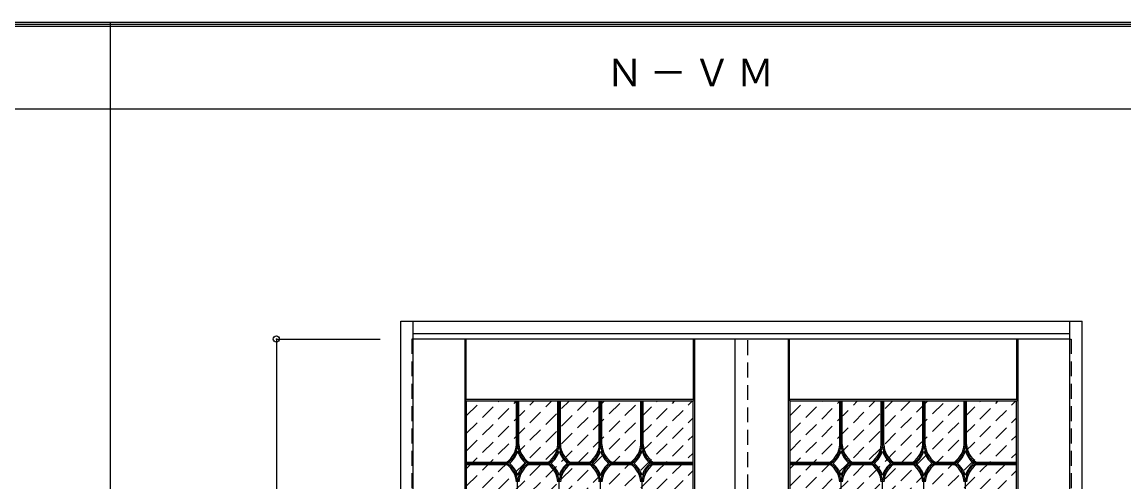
# Model space of a CAD drawing. Units: millimetres, scale not verified. Extents: x -6000 to 5700, y -4307 to 4260.
# Drawn here: x -2909 to -250, y 3064 to 4175 of the extents above; entities that cross this region are included whole.
import ezdxf

# ---------------------------------------------------------------- set-up
doc = ezdxf.new("R2010")
doc.units = ezdxf.units.MM
doc.header["$LTSCALE"] = 30
doc.header["$PDMODE"] = 32
doc.header["$PDSIZE"] = 15
doc.linetypes.add('CHAIN1', pattern=[8, 5, -1, 1, -1])
doc.linetypes.add('DASHED1', pattern=[1.8, 1.2, -0.6])
for name, color, linetype in [('0-2_扉', 4, 'DASHED1'), ('0-3_仕上げ', 4, 'Continuous'), ('0-4_枠', 3, 'Continuous'), ('0-A_文字', 7, 'Continuous'), ('0-B_寸法', 7, 'Continuous'), ('0-C_ハッチ', 4, 'DASHED1'), ('F-1_枠', 6, 'Continuous')]:
    doc.layers.add(name, color=color, linetype=linetype)
doc.styles.add('ＭＳ ゴシック', font='')
doc.styles.get('ＭＳ ゴシック').set_extended_font_data('MS Gothic')

msp = doc.modelspace()

# ---------------------------------------------------------------- linework, layer by layer
at = {"layer": '0-2_扉'}
for p, q in [((-1968, 3409.5), (-1968, 1426.5)), ((-1965, 3409.5), (-1968, 3409.5)), ((-1158, 1426.5), (-1158, 3409.5)), ((-381, 3409.5), (-378, 3409.5))]:
    msp.add_line(p, q, dxfattribs=at)
at = {"layer": '0-2_扉', "color": 3, "linetype": 'Continuous'}
for p, q in [((-381, 3409.5), (-1965, 3409.5)), ((-1188, 1426.5), (-1188, 3409.5))]:
    msp.add_line(p, q, dxfattribs=at)
at = {"layer": '0-2_扉'}
msp.add_lwpolyline([(-378, 3409.5), (-378, 1426.5), (-381, 1426.5)], dxfattribs=at)
at = {"layer": '0-3_仕上げ', "color": 7}
for p, q in [((-1840, 1426.5), (-1840, 3409.5)), ((-1838.5, 3262), (-1838.5, 3409.5)), ((-1837, 3263.5), (-1837, 3409.5)), ((-1289, 3263.5), (-1289, 3409.5)), ((-1287.5, 3262), (-1287.5, 3409.5)), ((-1286, 1426.5), (-1286, 3409.5)), ((-1060, 1426.5), (-1060, 3409.5)), ((-1058.5, 3262), (-1058.5, 3409.5)), ((-1057, 3263.5), (-1057, 3409.5)), ((-509, 3263.5), (-509, 3409.5)), ((-507.5, 3262), (-507.5, 3409.5)), ((-506, 1426.5), (-506, 3409.5)), ((-1837, 3263.5), (-1838.5, 3262)), ((-1836, 3259.5), (-1838.5, 3262)), ((-1289, 3263.5), (-1837, 3263.5)), ((-1057, 3263.5), (-1058.5, 3262)), ((-1056, 3259.5), (-1058.5, 3262)), ((-509, 3263.5), (-1057, 3263.5))]:
    msp.add_line(p, q, dxfattribs=at)
at = {"layer": '0-3_仕上げ', "color": 3}
for p, q in [((-1836, 2301.5), (-1836, 3259.5)), ((-1290, 3259.5), (-1836, 3259.5)), ((-1290, 2301.5), (-1290, 3259.5)), ((-1056, 2301.5), (-1056, 3259.5)), ((-510, 3259.5), (-1056, 3259.5)), ((-510, 2301.5), (-510, 3259.5))]:
    msp.add_line(p, q, dxfattribs=at)
at = {"layer": '0-3_仕上げ'}
for p, q in [((-1716, 3154.69), (-1716, 3259.5)), ((-1710, 3154.5), (-1710, 3259.5)), ((-1616, 3154.6), (-1616, 3259.5)), ((-1610, 3154.6), (-1610, 3259.5)), ((-1516, 3154.6), (-1516, 3259.5)), ((-1510, 3154.6), (-1510, 3259.5)), ((-1416, 3154.6), (-1416, 3259.5)), ((-1410, 3154.6), (-1410, 3259.5)), ((-936, 3154.69), (-936, 3259.5)), ((-930, 3154.5), (-930, 3259.5)), ((-836, 3154.6), (-836, 3259.5)), ((-830, 3154.6), (-830, 3259.5)), ((-736, 3154.6), (-736, 3259.5)), ((-730, 3154.6), (-730, 3259.5)), ((-636, 3154.6), (-636, 3259.5)), ((-630, 3154.6), (-630, 3259.5)), ((-1836, 3112.5), (-1738.98, 3112.5)), ((-1687.03, 3112.5), (-1638.98, 3112.5)), ((-1587.03, 3112.5), (-1538.98, 3112.5)), ((-1487.03, 3112.5), (-1438.98, 3112.5)), ((-1387.03, 3112.5), (-1290, 3112.5)), ((-1056, 3112.5), (-958.98, 3112.5)), ((-907.03, 3112.5), (-858.98, 3112.5)), ((-807.03, 3112.5), (-758.98, 3112.5)), ((-707.03, 3112.5), (-658.98, 3112.5)), ((-607.03, 3112.5), (-510, 3112.5)), ((-1836, 3106.5), (-1738.98, 3106.5)), ((-1687.03, 3106.5), (-1638.98, 3106.5)), ((-1587.03, 3106.5), (-1538.98, 3106.5)), ((-1487.03, 3106.5), (-1438.98, 3106.5)), ((-1387.03, 3106.5), (-1290, 3106.5)), ((-1056, 3106.5), (-958.98, 3106.5)), ((-907.03, 3106.5), (-858.98, 3106.5)), ((-807.03, 3106.5), (-758.98, 3106.5)), ((-707.03, 3106.5), (-658.98, 3106.5)), ((-607.03, 3106.5), (-510, 3106.5))]:
    msp.add_line(p, q, dxfattribs=at)
at = {"layer": '0-3_仕上げ', "linetype": 'CHAIN1'}
for p, q in [((-1713, 3154.5), (-1713, 3259.5)), ((-1613, 3154.5), (-1613, 3259.5)), ((-1513, 3154.5), (-1513, 3259.5)), ((-1413, 3154.5), (-1413, 3259.5)), ((-933, 3154.5), (-933, 3259.5)), ((-833, 3154.5), (-833, 3259.5)), ((-733, 3154.5), (-733, 3259.5)), ((-633, 3154.5), (-633, 3259.5)), ((-1836, 3109.5), (-1738, 3109.5)), ((-1688, 3109.5), (-1638, 3109.5)), ((-1588, 3109.5), (-1538, 3109.5)), ((-1488, 3109.5), (-1438, 3109.5)), ((-1388, 3109.5), (-1290, 3109.5)), ((-1056, 3109.5), (-958, 3109.5)), ((-908, 3109.5), (-858, 3109.5)), ((-808, 3109.5), (-758, 3109.5)), ((-708, 3109.5), (-658, 3109.5)), ((-608, 3109.5), (-510, 3109.5)), ((-1713, 2506.5), (-1713, 3064.5)), ((-1613, 2506.5), (-1613, 3064.5)), ((-1513, 2506.5), (-1513, 3064.5)), ((-1413, 2506.5), (-1413, 3064.5)), ((-933, 2506.5), (-933, 3064.5)), ((-833, 2506.5), (-833, 3064.5)), ((-733, 2506.5), (-733, 3064.5)), ((-633, 2506.5), (-633, 3064.5))]:
    msp.add_line(p, q, dxfattribs=at)
at = {"layer": '0-3_仕上げ', "color": 7}
for points in [[(-1289, 3263.5), (-1287.5, 3262), (-1290, 3259.5)], [(-509, 3263.5), (-507.5, 3262), (-510, 3259.5)]]:
    msp.add_lwpolyline(points, dxfattribs=at)
at = {"layer": '0-3_仕上げ'}
for centre, radius, start, end in [((-1772.88, 3158.32), 57, 306.49767, 356.34853), ((-1772.88, 3158.32), 63, 309.20041, 341.88743), ((-1653.12, 3158.32), 63, 198.11257, 230.79959), ((-1653.12, 3158.32), 57, 183.65147, 233.50233), ((-1672.88, 3158.32), 57, 306.49767, 356.25364), ((-1672.88, 3158.32), 63, 309.20041, 341.88743), ((-1553.12, 3158.32), 63, 198.11257, 230.79959), ((-1553.12, 3158.32), 57, 183.65147, 233.50233), ((-1572.88, 3158.32), 57, 306.49767, 356.25364), ((-1572.88, 3158.32), 63, 309.20041, 341.88743), ((-1453.12, 3158.32), 63, 198.11257, 230.79959), ((-1453.12, 3158.32), 57, 183.65147, 233.50233), ((-1472.88, 3158.32), 57, 306.49767, 356.25364), ((-1472.88, 3158.32), 63, 309.20041, 341.88743), ((-1353.12, 3158.32), 63, 198.11257, 230.79959), ((-1353.12, 3158.32), 57, 183.65147, 233.50233), ((-992.88, 3158.32), 57, 306.49767, 356.34853), ((-992.88, 3158.32), 63, 309.20041, 341.88743), ((-873.12, 3158.32), 63, 198.11257, 230.79959), ((-873.12, 3158.32), 57, 183.65147, 233.50233), ((-892.88, 3158.32), 57, 306.49767, 356.25364), ((-892.88, 3158.32), 63, 309.20041, 341.88743), ((-773.12, 3158.32), 63, 198.11257, 230.79959), ((-773.12, 3158.32), 57, 183.65147, 233.50233), ((-792.88, 3158.32), 57, 306.49767, 356.25364), ((-792.88, 3158.32), 63, 309.20041, 341.88743), ((-673.12, 3158.32), 63, 198.11257, 230.79959), ((-673.12, 3158.32), 57, 183.65147, 233.50233), ((-692.88, 3158.32), 57, 306.49767, 356.25364), ((-692.88, 3158.32), 63, 309.20041, 341.88743), ((-573.12, 3158.32), 63, 198.11257, 230.79959), ((-573.12, 3158.32), 57, 183.65147, 233.50233), ((-1772.88, 3060.68), 57, 3.74636, 53.50233), ((-1772.88, 3060.68), 63, 18.11257, 50.79959), ((-1653.12, 3060.68), 63, 129.20041, 161.88743), ((-1653.12, 3060.68), 57, 126.49767, 176.25364), ((-1672.88, 3060.68), 57, 3.74636, 53.50233), ((-1672.88, 3060.68), 63, 18.11257, 50.79959), ((-1553.12, 3060.68), 63, 129.20041, 161.88743), ((-1553.12, 3060.68), 57, 126.49767, 176.25364), ((-1572.88, 3060.68), 57, 3.74636, 53.50233), ((-1572.88, 3060.68), 63, 18.11257, 50.79959), ((-1453.12, 3060.68), 63, 129.20041, 161.88743), ((-1453.12, 3060.68), 57, 126.49767, 176.25364), ((-1472.88, 3060.68), 57, 3.74636, 53.50233), ((-1472.88, 3060.68), 63, 18.11257, 50.79959), ((-1353.12, 3060.68), 63, 129.20041, 161.88743), ((-1353.12, 3060.68), 57, 126.49767, 176.25364), ((-992.88, 3060.68), 57, 3.74636, 53.50233), ((-992.88, 3060.68), 63, 18.11257, 50.79959), ((-873.12, 3060.68), 63, 129.20041, 161.88743), ((-873.12, 3060.68), 57, 126.49767, 176.25364), ((-892.88, 3060.68), 57, 3.74636, 53.50233), ((-892.88, 3060.68), 63, 18.11257, 50.79959), ((-773.12, 3060.68), 63, 129.20041, 161.88743), ((-773.12, 3060.68), 57, 126.49767, 176.25364), ((-792.88, 3060.68), 57, 3.74636, 53.50233), ((-792.88, 3060.68), 63, 18.11257, 50.79959), ((-673.12, 3060.68), 63, 129.20041, 161.88743), ((-673.12, 3060.68), 57, 126.49767, 176.25364), ((-692.88, 3060.68), 57, 3.74636, 53.50233), ((-692.88, 3060.68), 63, 18.11257, 50.79959), ((-573.12, 3060.68), 63, 129.20041, 161.88743), ((-573.12, 3060.68), 57, 126.49767, 176.25364)]:
    msp.add_arc(centre, radius, start, end, dxfattribs=at)
at = {"layer": '0-3_仕上げ', "linetype": 'CHAIN1'}
for centre, start, end in [((-1772.88, 3158.32), 305.54226, 356.34853), ((-1653.12, 3158.32), 183.65147, 234.45774), ((-1672.88, 3158.32), 305.54226, 356.34853), ((-1553.12, 3158.32), 183.65147, 234.45774), ((-1572.88, 3158.32), 305.54226, 356.34853), ((-1453.12, 3158.32), 183.65147, 234.45774), ((-1472.88, 3158.32), 305.54226, 356.34853), ((-1353.12, 3158.32), 183.65147, 234.45774), ((-992.88, 3158.32), 305.54226, 356.34853), ((-873.12, 3158.32), 183.65147, 234.45774), ((-892.88, 3158.32), 305.54226, 356.34853), ((-773.12, 3158.32), 183.65147, 234.45774), ((-792.88, 3158.32), 305.54226, 356.34853), ((-673.12, 3158.32), 183.65147, 234.45774), ((-692.88, 3158.32), 305.54226, 356.34853), ((-573.12, 3158.32), 183.65147, 234.45774), ((-1772.88, 3060.68), 3.65147, 54.45774), ((-1653.12, 3060.68), 125.54226, 176.34853), ((-1672.88, 3060.68), 3.65147, 54.45774), ((-1553.12, 3060.68), 125.54226, 176.34853), ((-1572.88, 3060.68), 3.65147, 54.45774), ((-1453.12, 3060.68), 125.54226, 176.34853), ((-1472.88, 3060.68), 3.65147, 54.45774), ((-1353.12, 3060.68), 125.54226, 176.34853), ((-992.88, 3060.68), 3.65147, 54.45774), ((-873.12, 3060.68), 125.54226, 176.34853), ((-892.88, 3060.68), 3.65147, 54.45774), ((-773.12, 3060.68), 125.54226, 176.34853), ((-792.88, 3060.68), 3.65147, 54.45774), ((-673.12, 3060.68), 125.54226, 176.34853), ((-692.88, 3060.68), 3.65147, 54.45774), ((-573.12, 3060.68), 125.54226, 176.34853)]:
    msp.add_arc(centre, 60, start, end, dxfattribs=at)
at = {"layer": '0-4_枠'}
for p, q in [((-1995, 1418), (-1995, 3453)), ((-1995, 3453), (-351, 3453)), ((-1965, 1418), (-1965, 3453)), ((-381, 1427.04), (-381, 3453)), ((-351, 1418), (-351, 3453)), ((-1965, 3423), (-381, 3423))]:
    msp.add_line(p, q, dxfattribs=at)
at = {"layer": '0-B_寸法', "color": 4}
for q in [(-2045, 3409.5), (-2295, 1426.5)]:
    msp.add_line((-2295, 3409.5), q, dxfattribs=at)
at = {"layer": '0-B_寸法'}
msp.add_point((-2295, 3409.5), dxfattribs=at)
at = {"layer": '0-C_ハッチ'}
for p, q in [((-1836, 3224.56), (-1801.06, 3259.5)), ((-1836, 3139.71), (-1716.21, 3259.5)), ((-1836, 3182.13), (-1758.63, 3259.5)), ((-1836, 2757.87), (-1334.37, 3259.5)), ((-1836, 2800.29), (-1376.8, 3259.5)), ((-1836, 2842.72), (-1419.22, 3259.5)), ((-1836, 2885.15), (-1461.65, 3259.5)), ((-1836, 2927.57), (-1504.07, 3259.5)), ((-1836, 2970), (-1546.5, 3259.5)), ((-1836, 3012.43), (-1588.93, 3259.5)), ((-1836, 3054.85), (-1631.35, 3259.5)), ((-1836, 3097.28), (-1673.78, 3259.5)), ((-1836, 2715.44), (-1291.94, 3259.5)), ((-1056, 3224.56), (-1021.06, 3259.5)), ((-1056, 3139.71), (-936.21, 3259.5)), ((-1056, 3182.13), (-978.63, 3259.5)), ((-1056, 2757.87), (-554.37, 3259.5)), ((-1056, 2800.29), (-596.8, 3259.5)), ((-1056, 2842.72), (-639.22, 3259.5)), ((-1056, 2885.15), (-681.65, 3259.5)), ((-1056, 2927.57), (-724.07, 3259.5)), ((-1056, 2970), (-766.5, 3259.5)), ((-1056, 3012.43), (-808.93, 3259.5)), ((-1056, 3054.85), (-851.35, 3259.5)), ((-1056, 3097.28), (-893.78, 3259.5)), ((-1056, 2715.44), (-511.94, 3259.5)), ((-1836, 2673.02), (-1290, 3219.02)), ((-1056, 2673.02), (-510, 3219.02)), ((-1836, 2630.59), (-1290, 3176.59)), ((-1056, 2630.59), (-510, 3176.59)), ((-1836, 2588.16), (-1290, 3134.16)), ((-1056, 2588.16), (-510, 3134.16)), ((-1836, 2545.74), (-1290, 3091.74)), ((-1056, 2545.74), (-510, 3091.74))]:
    msp.add_line(p, q, dxfattribs=at)
at = {"layer": 'F-1_枠'}
for p, q in [((-6000, 4175), (5700, 4175)), ((-2695, -3790), (-2695, 4175)), ((-6000, 4170), (5700, 4170)), ((-6000, 4165), (5700, 4165)), ((-6000, 3965), (5700, 3965))]:
    msp.add_line(p, q, dxfattribs=at)

# ---------------------------------------------------------------- texts
at = {"layer": '0-A_文字', "insert": (-1500, 4020), "char_height": 65.98, "attachment_point": 7, "style": 'ＭＳ ゴシック'}
msp.add_mtext('\\T1.17;Ｎ－ＶＭ', dxfattribs=at)

doc.saveas('drawing.dxf')
